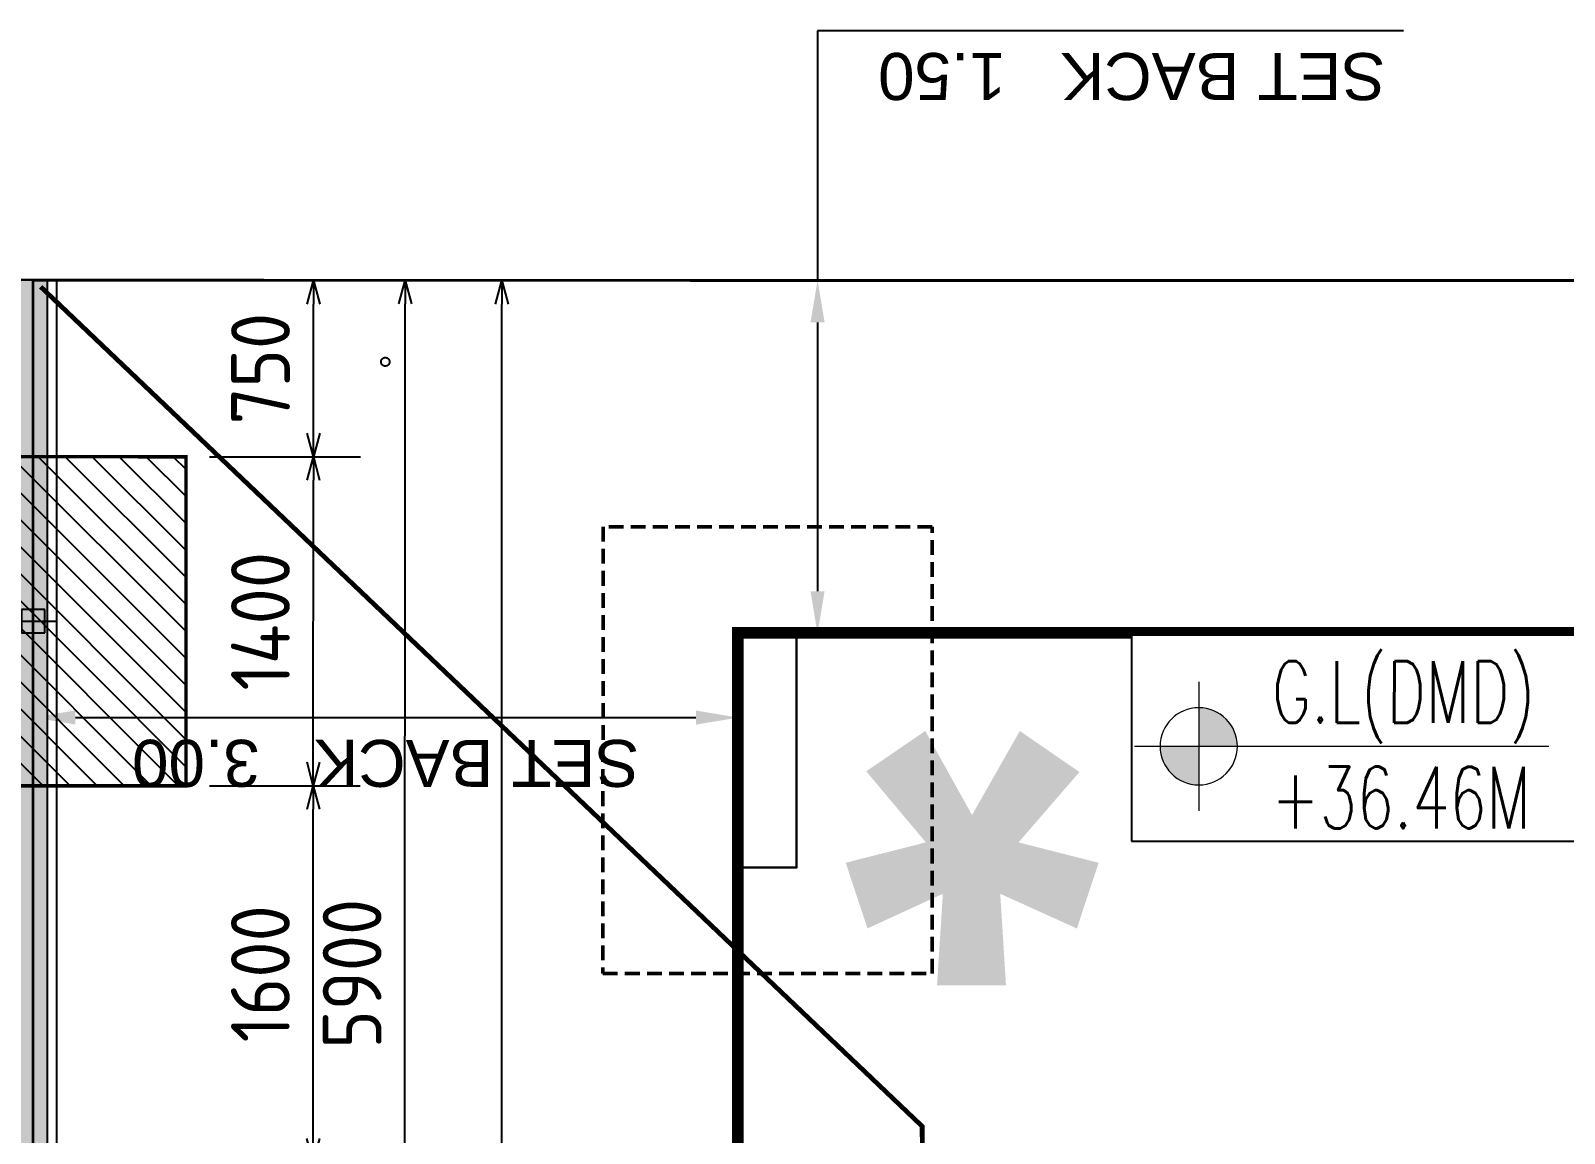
# Model space of a CAD drawing. Header units: centimetres. Extents: x -6122352 to 6876996, y -1694241 to 2592194.
# Drawn here: x 176629 to 183154, y -21810 to -17119 of the extents above; entities that cross this region are included whole.
import ezdxf
from ezdxf.xclip import XClip

# ---------------------------------------------------------------- set-up
doc = ezdxf.new("R2010")
doc.units = ezdxf.units.CM
doc.header["$MEASUREMENT"] = 0
doc.header["$XCLIPFRAME"] = 2
doc.header["$PDMODE"] = 66
doc.header["$PDSIZE"] = 100
for name, pattern in [('CENTER', [2, 1.25, -0.25, 0.25, -0.25]), ('DASHED2', [0.375, 0.25, -0.125]), ('XR-AR-END-SETTING OUT PLAN$0$23261-XR-AR-SI-GF$0$HIDDEN', [0.375, 0.25, -0.125])]:
    doc.linetypes.add(name, pattern=pattern)
doc.layers.get('Defpoints').update_dxf_attribs({"color": 255, "linetype": 'CENTER'})
for name, color, linetype in [('00-MI-DIM', 7, 'Continuous'), ('23585-XR-AR-BOUNDARY WALLS AND SETBACKS$0$setback', 7, 'XR-AR-END-SETTING OUT PLAN$0$23261-XR-AR-SI-GF$0$HIDDEN'), ('@MI-FOOTINGS', 7, 'Continuous'), ('@MI-MEP', 7, 'Continuous'), ('@MI-REF LAYER', 7, 'Continuous'), ('@MI-TYPE-02', 6, 'Continuous'), ('B_TH_4', 7, 'Continuous'), ('S-DIMENSION', 251, 'Continuous'), ('XREF1$0$S-LEVELS', 2, 'Continuous'), ('XREF1$0$TYPICAL NEW PROFILE', 3, 'Continuous')]:
    doc.layers.add(name, color=color, linetype=linetype)
doc.layers.add('08-Compound Wall-2', color=6, linetype='Continuous', lineweight=25, true_color=0xff00ff)
doc.layers.add('23585-XR-AR-DAMAC PLOT LIMITS$0$1-End units', color=7, linetype='Continuous', lineweight=5, true_color=0xf8991e)
for name, color, linetype, lineweight in [('@ Foundations', 4, 'DASHED2', 50), ('A-ANNO-TEXT', 3, 'Continuous', 25), ('XR-AR-END-SETTING OUT PLAN$0$23585-XR-AR-END-GROUND FLOOR$0$S-COLS', 51, 'Continuous', 40), ('XR-AR-END-SETTING OUT PLAN$0$23585-XR-AR-END-GROUND FLOOR$0$S-COLS-PATT', 8, 'Continuous', 5), ('XREF1$0$36-TAGLVL', 23, 'Continuous', 9)]:
    doc.layers.add(name, color=color, linetype=linetype, lineweight=lineweight)
doc.styles.add('Arial', font='arialbd.ttf')
doc.styles.add('Schueco-BEMSTIL', font='isocpeur.ttf', dxfattribs={"width": 0.9})
doc.styles.get("Standard").update_dxf_attribs({"font": 'arial.ttf'})
doc.styles.add('XREF1$0$DLT_TEXT', font='romans.shx', dxfattribs={"width": 0.7})
doc.dimstyles.new('MI- JWC-TXT-2.5 MM', dxfattribs={"dimscale": 1.5, "dimtxt": 2.5, "dimasz": 1, "dimexe": 2, "dimexo": 1, "dimgap": 1, "dimtad": 1, "dimdec": 0, "dimdsep": 46, "dimtxsty": 'Schueco-BEMSTIL', "dimblk": 'OPEN30', "dimcen": 0, "dimdle": 2, "dimclrd": 140, "dimclre": 8, "dimclrt": 40, "dimadec": 0, "dimazin": 2, "dimtfac": 1, "dimtdec": 0, "dimtix": 1, "dimtmove": 2, "dimatfit": 3, "dimldrblk": 'OPEN', "dimfxl": 2, "dimlwd": -1, "dimlwe": -1, "dimarcsym": 0})
doc.dimstyles.get("Standard").update_dxf_attribs({"dimtxt": 5, "dimasz": 0.5, "dimexe": 0.18, "dimexo": 0.0625, "dimgap": 0.09, "dimtad": 0, "dimtih": 1, "dimtoh": 1, "dimdec": 0, "dimzin": 0, "dimdsep": 46, "dimtxsty": 'Standard', "dimcen": 0.09, "dimadec": 0, "dimazin": 0, "dimtfac": 1, "dimtdec": 0, "dimtofl": 0, "dimtmove": 0, "dimatfit": 3, "dimfxl": 1, "dimtolj": 1, "dimtzin": 0, "dimarcsym": 0})

# ---------------------------------------------------------------- blocks, each defined once
blk = doc.blocks.new('23585-XR-AR-BOUNDARY WALLS AND SETBACKS')
at = {"layer": '08-Compound Wall-2'}
for points in [[(496524.4839487155, 2769014.901745555), (496542.1054375808, 2768998.755668251), (496548.2195713391, 2769005.428258009), (496552.2729700578, 2769009.85205661), (496556.3263700599, 2769014.27585661), (496560.3799717189, 2769018.699658422), (496564.4333700582, 2769023.123456611), (496570.5472150205, 2769029.796126824), (496552.9259339739, 2769045.942378681)], [(496524.4839747483, 2769014.901721701), (496524.4166999987, 2769014.828299998), (496524.3488619988, 2769014.754261385)]]:
    blk.add_lwpolyline(points, dxfattribs=at)
at = {"layer": '23585-XR-AR-BOUNDARY WALLS AND SETBACKS$0$setback', "ltscale": 40, "const_width": 0.05}
blk.add_lwpolyline([(496566.5175064926, 2769029.690835418), (496552.1402773515, 2769042.864586073), (496547.9178448582, 2769038.256346177), (496543.8642242033, 2769033.832523635), (496539.8108491079, 2769029.408750815), (496535.7574491076, 2769024.984950815), (496531.7040491079, 2769020.561150815), (496527.549074058, 2769016.02653201), (496541.9264526076, 2769002.852942238), (496546.0814402089, 2769007.387440306), (496550.1348017803, 2769011.811198366), (496554.1882017829, 2769016.234998366), (496558.2418515895, 2769020.658852724), (496562.2952017803, 2769025.082598366), (496566.5175064926, 2769029.690835418)], dxfattribs=at)
blk = doc.blocks.new('A$C9d9485f6')
at = {"layer": 'A-ANNO-TEXT', "rotation": 312.4881850805905}
blk.add_blockref('23585-XR-AR-BOUNDARY WALLS AND SETBACKS', (-2377088.534775567, -1504219.252137818), dxfattribs=at)
blk = doc.blocks.new('23585-XR-AR-DAMAC PLOT LIMITS')
at = {"layer": '23585-XR-AR-DAMAC PLOT LIMITS$0$1-End units', "color": 251, "true_color": 0x636466}
for points in [[(496542.1118999999, 2768998.614700001), (496524.4166999999, 2769014.828299999), (496530.5981000001, 2769021.5745), (496548.2933, 2769005.3607)], [(496535.9303000001, 2768991.8683), (496518.2352999998, 2769008.081900001), (496524.4166999999, 2769014.828299999), (496542.1118999999, 2768998.614700001)]]:
    blk.add_lwpolyline(points, close=True, dxfattribs=at)
blk = doc.blocks.new('A$Cf093b529')
at = {"layer": 'A-ANNO-TEXT'}
blk.add_blockref('23585-XR-AR-DAMAC PLOT LIMITS', (-495391.9901121984, -2768603.441896566), dxfattribs=at)
blk = doc.blocks.new('XR-AR-END-SETTING OUT PLAN$0$23585-XR-AR-END-GROUND FLOOR$0$A$C75a8815d')
at = {"layer": 'XR-AR-END-SETTING OUT PLAN$0$23585-XR-AR-END-GROUND FLOOR$0$S-COLS', "color": 252, "lineweight": 30}
blk.add_lwpolyline([(-0.02838230133056641, -3999.998283624649), (-0.0283818244934082, -2999.99828338623), (249.9716181755066, -2999.998282670975), (249.9716184139252, -3999.998283147812)], close=True, dxfattribs=at)
blk = doc.blocks.new('XR-AR-END-SETTING OUT PLAN')
at = {"layer": 'XR-AR-END-SETTING OUT PLAN$0$23585-XR-AR-END-GROUND FLOOR$0$S-COLS-PATT', "color": 8}
blk.add_blockref('XR-AR-END-SETTING OUT PLAN$0$23585-XR-AR-END-GROUND FLOOR$0$A$C75a8815d', (3000.129344239831, 5499.998310089111), dxfattribs=at)
blk = doc.blocks.new('END UNIT')
at = {"xscale": 0.001, "yscale": 0.001, "zscale": 0.001}
blk.add_blockref('XR-AR-END-SETTING OUT PLAN', (-9.150201729830158, 0), dxfattribs=at)
blk = doc.blocks.new('TH_4')
at = {"xscale": -1}
blk.add_blockref('END UNIT', (495826.3053798428, 2769130.514097063), dxfattribs=at)
at = {"insert": (495831.45537848, 2769133.514097056), "char_height": 2, "attachment_point": 2, "style": 'Arial'}
blk.add_mtext('\\pxqc;*', dxfattribs=at)
blk = doc.blocks.new('A$C780da55d')
at = {"layer": 'S-DIMENSION'}
blk.add_circle((39.30158065707656, -0.001709586009383202), 0.01815226144074724, dxfattribs=at)
at = {"layer": 'B_TH_4', "xscale": 1.000039159572381, "yscale": 1.000039159572381, "zscale": 1.000039159572381}
blk.add_blockref('TH_4', (-495814.0704651335, -2769239.302089663), dxfattribs=at)
blk = doc.blocks.new('23585-XR-AR-MALDIVE-2$0$TH_4')
blk.add_blockref('A$C780da55d', (495794.655359471, 2769130.864096801))
at = {"layer": '@ Foundations', "linetype": 'DASHED2', "ltscale": 0.25}
blk.add_lwpolyline([(495831.6304292943, 2769131.564569024), (495833.0304292943, 2769131.564569024), (495833.0304292943, 2769133.464569025), (495831.6304292943, 2769133.464569025)], close=True, dxfattribs=at)
blk = doc.blocks.new('A$C13dde150')
at = {"color": 1, "true_color": 0xeb0000, "const_width": 0.009999999999999998}
blk.add_lwpolyline([(33.15021809656173, 0.0001124746631830931), (27.15021326486021, 7.498334161937237e-05), (21.15020843036473, 3.749155439436436e-05), (15.15020359819755, 2.328306436538696e-10), (9.150063649751246, 0.0001099668443202972), (0.0001499662175774574, 9.116600267589092e-05), (4.656612873077393e-10, 24.00011049862951), (9.150061142165214, 24.0002644143533), (15.15006597619504, 24.00030190637335), (21.15020592324436, 24.00019193836488), (27.15021075727418, 24.0002294301521), (33.15021558944136, 24.00026692147367), (42.29998181248084, 24.00015060743317), (42.3001317800954, 0.000131275737658143)], close=True, dxfattribs=at)
blk = doc.blocks.new('A$C92c70a84')
at = {"color": 1, "true_color": 0xeb0000, "const_width": 0.01}
blk.add_lwpolyline([(-1.174661193974316, -22.08967597829178), (-7.174665930680931, -22.08860107138753), (-13.17467066785321, -22.08752616611309), (-19.17467540409416, -22.08645125944167), (-25.17466774489731, -22.08509378228337), (-34.32472875714302, -22.08355128043331), (-34.32042913325131, 1.916467667557299), (-25.17023303266615, 1.91477768169716), (-19.17022829456255, 1.913702775724232), (-13.17022355878726, 1.912627869052812), (-7.170366306323558, 1.91141787590459), (-1.170226481277496, 1.910195486154407), (7.981812528334558, 1.908566202502698), (7.977942958008498, -22.09133005468175)], close=True, dxfattribs=at)
blk = doc.blocks.new('XREF1$0$LVL  ATTR')
at = {"color": 7}
blk.add_wipeout([(-0.33727806633866564, 0.38352486299273547), (1.8973092599409713, 0.38352486299273547), (1.8973092599409713, -0.45047952129880775), (-0.33727806633866564, -0.4504795212988073)], dxfattribs=at)
at = {"layer": 'XREF1$0$36-TAGLVL', "extrusion": (-4.888139810645865e-07, 1.406522031717416e-17, 0.9999999999998805)}
h = blk.add_hatch(color=252, dxfattribs=at)
h.paths.add_polyline_path([(-0.06536514837319736, 0.1562500046566129, 0.4142135623730951), (-0.2216151483731973, 4.656612873077392e-09), (-0.06536514837319736, 4.656612873077392e-09)])
h.paths.add_polyline_path([(0.09088485162680264, 4.656612873077392e-09), (-0.06536514837319736, 4.656612873077392e-09), (-0.06536514837319736, -0.1562499953433871, 0.4142135623730951)])
at = {"layer": 'XREF1$0$36-TAGLVL', "extrusion": (-4.888139810645865e-07, 1.406522031717408e-17, 0.9999999999998805)}
for p, q in [((-0.06536515014719235, -0.2604166821887048), (-0.06536515014719235, 0.2604166511446238)), ((1.351057254982072, -1.396983861923218e-08, 5.262988010916589e-07), (-0.3253053234689158, -1.396983861923218e-08, -1.018362459642307e-07))]:
    blk.add_line(p, q, dxfattribs=at)
blk.add_circle((-0.06536514830387681, -4.494034574497252e-25, 3.195139836529895e-08), 0.15625, dxfattribs=at)
at = {"layer": 'XREF1$0$S-LEVELS', "color": 1}
blk.add_lwpolyline([(-0.3372780663386656, 0.3835248629927364), (1.897309259940972, 0.3835248629927364), (1.897309259940972, -0.4504795212988069), (-0.3372780663386656, -0.4504795212988069)], close=True, dxfattribs=at)
at = {"layer": 'XREF1$0$TYPICAL NEW PROFILE', "color": 3, "style": 'XREF1$0$DLT_TEXT', "width": 0.7}
for tag, p in [('+0.00M', (0.2413431143818681, 0.067100426539497, -0.0001437184612911057)), ('S.S.L', (0.2413431143818681, -0.3452672204089993, -0.0001437184612911057))]:
    blk.add_attdef(tag, p, '', height=0.2500000000000001, dxfattribs=at)
blk = doc.blocks.new('*D678')
at = {"color": 0, "lineweight": -2, "transparency": 16777216}
for p, q in [((494356.3810889919, 2767860.588433924), (494356.8119424126, 2767860.588433924)), ((494356.6319424126, 2767859.264526099), (494356.6319424126, 2767860.408433924)), ((494356.756891041, 2767859.084526098), (494356.4519424126, 2767859.084526098)), ((494356.6319424126, 2767858.023241304), (494356.6319424126, 2767859.084526098)), ((494354.1393366827, 2767858.023241304), (494356.6319424126, 2767858.023241304))]:
    blk.add_line(p, q, dxfattribs=at)
at = {"color": 0, "transparency": 16777216}
for points in [[(494356.6019424126, 2767860.408433924), (494356.6619424127, 2767860.408433924), (494356.6319424126, 2767860.588433924)], [(494356.6019424126, 2767859.264526099), (494356.6619424127, 2767859.264526099), (494356.6319424126, 2767859.084526098)]]:
    blk.add_solid(points, dxfattribs=at)
at = {"layer": 'Defpoints', "color": 0, "transparency": 16777216}
for p in [(494356.3185889919, 2767860.588433924), (494356.6319424126, 2767860.588433924), (494356.819391041, 2767859.084526098)]:
    blk.add_point(p, dxfattribs=at)
at = {"color": 0, "transparency": 16777216, "insert": (494355.2956395484, 2767858.216651945), "char_height": 0.2, "attachment_point": 5}
blk.add_mtext('\\A1;SET BACK   1.50', dxfattribs=at)
blk = doc.blocks.new('*D680')
at = {"color": 0, "lineweight": -2, "transparency": 16777216}
for p, q in [((494356.9696210331, 2767860.795399182), (494356.9696210331, 2767861.126048561)), ((494359.7895653849, 2767860.946048561), (494357.1496210331, 2767860.946048561)), ((494359.9695653849, 2767860.970044663), (494359.9695653849, 2767860.766048561))]:
    blk.add_line(p, q, dxfattribs=at)
at = {"color": 0, "transparency": 16777216}
for points in [[(494357.1496210331, 2767860.976048561), (494357.1496210331, 2767860.916048561), (494356.9696210331, 2767860.946048561)], [(494359.7895653849, 2767860.976048561), (494359.7895653849, 2767860.916048561), (494359.9695653849, 2767860.946048561)]]:
    blk.add_solid(points, dxfattribs=at)
at = {"layer": 'Defpoints', "color": 0, "transparency": 16777216}
for p in [(494359.9695653849, 2767861.032544663), (494356.9696210331, 2767860.946048561), (494356.9696210331, 2767860.732899182)]:
    blk.add_point(p, dxfattribs=at)
at = {"color": 0, "transparency": 16777216, "insert": (494358.469593209, 2767861.139527415), "char_height": 0.2, "attachment_point": 5}
blk.add_mtext('\\A1;SET BACK   3.00', dxfattribs=at)
blk = doc.blocks.new('*D688')
at = {"color": 0, "lineweight": -2, "transparency": 16777216}
for p, q in [((494320.6675936814, 2767860.646392867), (494320.6675936814, 2767861.1221988)), ((494317.665494432, 2767860.966045753), (494317.665494432, 2767860.7621988)), ((494320.4875936814, 2767860.9421988), (494317.845494432, 2767860.9421988))]:
    blk.add_line(p, q, dxfattribs=at)
at = {"color": 0, "transparency": 16777216}
for points in [[(494317.845494432, 2767860.9721988), (494317.845494432, 2767860.9121988), (494317.665494432, 2767860.9421988)], [(494320.4875936814, 2767860.9721988), (494320.4875936814, 2767860.9121988), (494320.6675936814, 2767860.9421988)]]:
    blk.add_solid(points, dxfattribs=at)
at = {"layer": 'Defpoints', "color": 0, "transparency": 16777216}
for p in [(494317.665494432, 2767861.028545753), (494317.665494432, 2767860.9421988), (494320.6675936814, 2767860.583892867)]:
    blk.add_point(p, dxfattribs=at)
at = {"color": 0, "transparency": 16777216, "insert": (494319.1665440567, 2767861.135677654), "char_height": 0.2, "attachment_point": 5}
blk.add_mtext('\\A1;SET BACK   3.00', dxfattribs=at)
blk = doc.blocks.new('_Open30')
at = {"color": 0, "linetype": 'ByBlock', "lineweight": -2}
for p, q in [((-1, 0.26794919), (0, 0)), ((0, 0), (-1, -0.26794919)), ((0, 0), (-1, 0))]:
    blk.add_line(p, q, dxfattribs=at)
blk = doc.blocks.new('*D971')
at = {"layer": '00-MI-DIM', "color": 8, "transparency": 16777216}
for p, q in [((436955.3637810465, -149270.2052058329), (438578.6964190672, -149270.4960622052)), ((436954.017044558, -155170.261054281), (438577.6392920095, -155170.5519625432))]:
    blk.add_line(p, q, dxfattribs=at)
at = {"layer": '00-MI-DIM', "color": 140, "transparency": 16777216}
blk.add_line((438377.6572124575, -155070.516129673), (438378.6785050397, -149370.4602261246), dxfattribs=at)
at = {"layer": 'Defpoints', "color": 0, "transparency": 16777216}
for p in [(436855.3637826517, -149270.1872885952), (438378.6964222774, -149270.4602277298), (436854.0170461631, -155170.2431370433)]:
    blk.add_point(p, dxfattribs=at)
at = {"layer": '00-MI-DIM', "color": 140, "transparency": 16777216, "xscale": 100, "yscale": 100, "zscale": 100}
for p, rotation in [((438378.6964222774, -149270.4602277298), 89.98973417893167), ((438377.6392952198, -155170.5161280678), 269.9897341789317)]:
    blk.add_blockref('_Open30', p, dxfattribs=dict(at, rotation=rotation))
at = {"layer": '00-MI-DIM', "color": 40, "transparency": 16777216, "insert": (438153.1678623602, -152220.4478641353), "char_height": 250, "attachment_point": 5, "rotation": 89.98973417893166, "style": 'Schueco-BEMSTIL'}
blk.add_mtext('5900', dxfattribs=at)
blk = doc.blocks.new('_Open')
at = {"color": 0, "linetype": 'ByBlock', "lineweight": -2}
for p, q in [((-1, 0.1666666666666667), (0, 0)), ((-1, -0.1666666666666667), (0, 0)), ((0, 0), (-1, 0))]:
    blk.add_line(p, q, dxfattribs=at)
blk = doc.blocks.new('*D972')
at = {"layer": '00-MI-DIM', "color": 8, "transparency": 16777216}
for p, q in [((436895.3779130885, -149271.1944580374), (438990.7380413861, -149271.5698886985)), ((436886.5042159107, -197271.618946779), (438982.1376910816, -197271.9944264163))]:
    blk.add_line(p, q, dxfattribs=at)
at = {"layer": '00-MI-DIM', "color": 140, "transparency": 16777216}
blk.add_line((438782.1556115296, -197171.958593546), (438790.7201273586, -149371.534052618), dxfattribs=at)
at = {"layer": 'Defpoints', "color": 0, "transparency": 16777216}
for p in [(436795.3779146937, -149271.1765407997), (438790.7380445963, -149271.5340542231), (436786.5042175158, -197271.6010295413)]:
    blk.add_point(p, dxfattribs=at)
at = {"layer": '00-MI-DIM', "color": 140, "transparency": 16777216, "xscale": 100, "yscale": 100, "zscale": 100}
for p, rotation in [((438790.7380445963, -149271.5340542231), 89.98973417893167), ((438782.1376942919, -197271.9585919409), 269.9897341789317)]:
    blk.add_blockref('_Open30', p, dxfattribs=dict(at, rotation=rotation))
at = {"layer": '00-MI-DIM', "color": 40, "transparency": 16777216, "insert": (438561.4378730557, -173271.7060092971), "char_height": 250, "attachment_point": 5, "rotation": 89.98973417893166, "style": 'Schueco-BEMSTIL'}
blk.add_mtext('48000', dxfattribs=at)
blk = doc.blocks.new('T2-FOOTING PLAN')
at = {"layer": '@MI-FOOTINGS', "transparency": 33554679}
h = blk.add_hatch(dxfattribs=at)
h.set_pattern_fill('ANSI31', color=8, scale=650)
h.set_pattern_definition([(45, (0, 0), (-57.45242597140699, 57.45242597140699), [])])
h.paths.add_polyline_path([(-700, 650), (700, 650), (700, -650), (-700, -650)])
at = {"layer": '@MI-FOOTINGS', "color": 160, "true_color": 0x3340f0, "const_width": 15}
blk.add_lwpolyline([(-700, 650), (700, 650), (700, -650), (-700, -650)], close=True, dxfattribs=at)
at = {"layer": '@MI-FOOTINGS', "color": 30}
blk.add_point((0, 0), dxfattribs=at)
blk = doc.blocks.new('*D984')
at = {"layer": '00-MI-DIM', "color": 8, "transparency": 16777216}
for p, q in [((437546.4376660485, -151420.8391291703), (438188.1521362107, -151420.9541066792)), ((437546.1494744302, -153020.8391499907), (438187.865460399, -153020.9541277712))]:
    blk.add_line(p, q, dxfattribs=at)
at = {"layer": '00-MI-DIM', "color": 140, "transparency": 16777216}
blk.add_line((437987.8833808469, -152920.9182949009), (437988.1342221833, -151520.9182705986), dxfattribs=at)
at = {"layer": 'Defpoints', "color": 0, "transparency": 16777216}
for p in [(437446.4376676537, -151420.8212119326), (437988.152139421, -151420.9182722037), (437446.1494760353, -153020.821232753)]:
    blk.add_point(p, dxfattribs=at)
at = {"layer": '00-MI-DIM', "color": 140, "transparency": 16777216, "xscale": 100, "yscale": 100, "zscale": 100}
for p, rotation in [((437988.152139421, -151420.9182722037), 89.98973417893167), ((437987.8654636092, -153020.9182932958), 269.9897341789317)]:
    blk.add_blockref('_Open30', p, dxfattribs=dict(at, rotation=rotation))
at = {"layer": '00-MI-DIM', "color": 40, "transparency": 16777216, "insert": (437763.0088051267, -152220.8779689649), "char_height": 250, "attachment_point": 5, "rotation": 89.98973417893166, "style": 'Schueco-BEMSTIL'}
blk.add_mtext('1600', dxfattribs=at)
blk = doc.blocks.new('*D985')
at = {"layer": '00-MI-DIM', "color": 8, "transparency": 16777216}
for p, q in [((437546.6885073961, -150020.8391516421), (438188.4029775582, -150020.954129151)), ((437546.4376660485, -151420.8391291702), (438188.1521362303, -151420.9541066791))]:
    blk.add_line(p, q, dxfattribs=at)
at = {"layer": '00-MI-DIM', "color": 140, "transparency": 16777216}
blk.add_line((437988.1700566782, -151320.9182738088), (437988.3850635308, -150120.9182930704), dxfattribs=at)
at = {"layer": 'Defpoints', "color": 0, "transparency": 16777216}
for p in [(437446.6885090013, -150020.8212344044), (437988.4029807685, -150020.9182946755), (437446.4376676536, -151420.8212119325)]:
    blk.add_point(p, dxfattribs=at)
at = {"layer": '00-MI-DIM', "color": 140, "transparency": 16777216, "xscale": 100, "yscale": 100, "zscale": 100}
for p, rotation in [((437988.4029807685, -150020.9182946755), 89.98973417893167), ((437988.1521394405, -151420.9182722037), 269.9897341789317)]:
    blk.add_blockref('_Open30', p, dxfattribs=dict(at, rotation=rotation))
at = {"layer": '00-MI-DIM', "color": 40, "transparency": 16777216, "insert": (437763.2775637161, -150720.8779696547), "char_height": 250, "attachment_point": 5, "rotation": 89.98973417893166, "style": 'Schueco-BEMSTIL'}
blk.add_mtext('1400', dxfattribs=at)
blk = doc.blocks.new('*D986')
at = {"layer": '00-MI-DIM', "color": 8, "transparency": 16777216}
for p, q in [((436955.3636018742, -149271.2052058169), (438188.5372722794, -149271.4261564783)), ((437546.6885073961, -150020.8391516421), (438188.4029775687, -150020.954129151))]:
    blk.add_line(p, q, dxfattribs=at)
at = {"layer": '00-MI-DIM', "color": 140, "transparency": 16777216}
blk.add_line((437988.4208980167, -149920.9182962807), (437988.5193582519, -149371.3903203977), dxfattribs=at)
at = {"layer": 'Defpoints', "color": 0, "transparency": 16777216}
for p in [(436855.3636034793, -149271.1872885792), (437988.5372754897, -149271.3903220029), (437446.6885090013, -150020.8212344044)]:
    blk.add_point(p, dxfattribs=at)
at = {"layer": '00-MI-DIM', "color": 140, "transparency": 16777216, "xscale": 100, "yscale": 100, "zscale": 100}
for p, rotation in [((437988.5372754897, -149271.3903220029), 89.98973417893167), ((437988.4029807789, -150020.9182946756), 269.9897341789317)]:
    blk.add_blockref('_Open30', p, dxfattribs=dict(at, rotation=rotation))
at = {"layer": '00-MI-DIM', "color": 40, "transparency": 16777216, "insert": (437763.4701317459, -149646.1139945544), "char_height": 250, "attachment_point": 5, "rotation": 89.98973417893166, "style": 'Schueco-BEMSTIL'}
blk.add_mtext('750', dxfattribs=at)
blk = doc.blocks.new('A$Cf127e03c')
at = {"color": 1, "true_color": 0xeb0000, "const_width": 0.01}
blk.add_lwpolyline([(33.1502180963289, 1.061272465158254), (27.15021326416172, 1.06123497383669), (21.15020842989907, 1.061197482049465), (15.15020359773189, 1.061159990727901), (9.150063649518415, 1.061269957572222), (0.0001499659847468138, 1.061251156497747), (0, 25.06127048935741), (9.150061142165214, 25.06142440484837), (15.15006597596221, 25.06146189710125), (21.15020592254587, 25.06135192885995), (27.15021075680852, 25.06138942064717), (33.15021558920853, 25.06142691196874), (42.29998181224801, 25.06131059816107), (42.30013177986257, 1.061291266232729)], close=True, dxfattribs=at)
dim = blk.add_linear_dim(base=(39.30017525557196, 2.922807256691158), p1=(42.30011960741831, 3.009303358849138), p2=(39.30017525557196, 2.709657877217978), text='SET BACK   <>', dimstyle='Standard', override={"dimtxt": 0.2, "dimtad": 1, "dimtih": 0, "dimdec": 2})
dim.commit()
dim.dimension.update_dxf_attribs({"geometry": '*D680', "text_midpoint": (40.80014743149513, 3.116286110598594), "insert": (-494317.6694457775, -2767858.023241304)})
dim = blk.add_linear_dim(base=(38.96249663515482, 2.565192619804293), p1=(39.14994526328519, 1.061284793075174), p2=(38.64914321422111, 2.56519261887297), angle=90, text='SET BACK   <>', dimstyle='Standard', override={"dimtxt": 0.2, "dimtad": 1, "dimtih": 0, "dimdec": 2, "dimtmove": 1})
dim.commit()
dim.dimension.update_dxf_attribs({"geometry": '*D678', "text_midpoint": (38.79164717835374, -4.656612873077393e-10), "dimtype": 128, "insert": (-494317.6694457775, -2767858.023241304)})
blk = doc.blocks.new('A$C2c283219')
at = {"color": 1, "true_color": 0xeb0000, "const_width": 0.01}
blk.add_lwpolyline([(33.15006756340154, 1.309203065466136), (27.15006282634567, 1.310277972370386), (21.15005808934802, 1.311352877877653), (15.15005335281603, 1.312427784316242), (9.150061011896469, 1.31378526147455), (0, 1.315327763557434), (0.004299624240957201, 25.31534671131521), (9.154495724418666, 25.31365672545508), (15.15450046240585, 25.31258181948215), (21.15450519847218, 25.31150691304356), (27.15436245064484, 25.31029691966251), (33.15450227545807, 25.30907452991232), (42.30654128524475, 25.30744524626061), (42.30267171526793, 1.307548989076167)], close=True, dxfattribs=at)
dim = blk.add_linear_dim(base=(0.0003482787869870663, 3.173033717554063), p1=(3.002447528182529, 2.814727784600109), p2=(0.0003482787869870663, 3.259380670264363), text='SET BACK   <>', dimstyle='Standard', override={"dimtxt": 0.2, "dimtad": 1, "dimtih": 0, "dimdec": 2})
dim.commit()
dim.dimension.update_dxf_attribs({"geometry": '*D688', "text_midpoint": (1.501397903484758, 3.366512571461499), "insert": (-494317.6651461532, -2767857.769165082)})
blk = doc.blocks.new('T2-PARTITION WALL')
at = {"layer": '@MI-TYPE-02'}
h = blk.add_hatch(color=256, dxfattribs=at)
h.dxf.hatch_style = 1
h.paths.add_polyline_path([(-71.02508106571622, -42098.55009387963), (-68.87369340774603, -48000.4032188518), (51.12629905209178, -48000.44575863145), (48.97491139412159, -42098.59263365931)])
h.paths.add_polyline_path([(-68.89454710215796, -36088.55047151487), (-71.02153608424123, -42088.55009450795), (48.97845637565479, -42088.5926342876), (51.10544535767986, -36088.59301129446)])
h.paths.add_polyline_path([(-66.7640131386579, -30078.55084915002), (-68.89100212074118, -36078.55047214316), (51.10899033915484, -36078.59301192281), (53.23597932123812, -30078.59338892964)])
h.paths.add_polyline_path([(-64.63347917504143, -24068.55122678523), (-66.7604681570665, -30068.55084977832), (53.23952430277131, -30068.59338955799), (55.36651328485459, -24068.59376656482)])
h.paths.add_polyline_path([(-64.59134481713409, -23929.04480615037), (-63.51631047029514, -17929.04490245861), (56.48368760355515, -17929.06640314552), (55.40865325671621, -23929.06630683731)])
h.paths.add_polyline_path([(-63.51451874629129, -17919.04490261909), (-62.43948439945234, -11919.04499892736), (57.56051367439795, -11919.0664996143), (56.48547932755901, -17919.06640330606)])
h.paths.add_polyline_path([(-62.43769267533207, -11909.04499908781), (-61.36265832849313, -5909.045095396083), (58.63733974535717, -5909.066596083023), (57.56230539846001, -11909.06649977478)])
h.paths.add_polyline_path([(-61.36086660448927, -5899.04509555659), (-60.01430928823538, 0.01075290745939128), (59.98568878561491, -0.01074777948088013), (58.63913146936102, -5899.066596243531)])
at = {"layer": '@MI-TYPE-02', "const_width": 2.5}
blk.add_lwpolyline([(-61.36086660448927, -5899.04509555659), (-60.01430928823538, 0.01075290745939128), (59.98568878561491, -0.01074777948088013), (58.63913146936102, -5899.066596243531)], close=True, dxfattribs=at)
at = {"layer": '@MI-FOOTINGS', "rotation": 89.98973417812736}
blk.add_blockref('T2-FOOTING PLAN', (1.185184067115188, -1449.528220314503), dxfattribs=at)
at = {"layer": '00-MI-DIM'}
for base, p1, p2, picture, middle in [((1995.360129902663, -0.3575134233979043), (-8.87369717785623, -48000.42448874158), (0, 0), '*D972', (1766.059958362021, -24000.52946849744)), ((1193.159360795953, -0.2137812031796784), (651.3105943075498, -749.6446936046996), (59.98568878567312, -0.0107477794517763), '*D986', (968.0922170521808, -374.9374537546828)), ((1193.025066074789, -749.7417538758273), (651.0597529599232, -2149.644671132784), (651.3105943075403, -749.6446936046668), '*D985', (967.8996490223705, -1449.701428855038)), ((1192.77422472727, -2149.741731404043), (650.7715613415654, -3749.644691953297), (651.0597529599632, -2149.644671132854), '*D984', (967.6308904329504, -2949.70142816523))]:
    dim = blk.add_linear_dim(base=base, p1=p1, p2=p2, angle=89.98973417893167, dimstyle='MI- JWC-TXT-2.5 MM', dxfattribs=at)
    dim.commit()
    dim.dimension.update_dxf_attribs({"geometry": picture, "text_midpoint": middle, "insert": (-436795.3779146937, 149271.1765407997)})
dim = blk.add_linear_dim(base=(1583.318507583695, 0.7163130699482281), p1=(58.63913146941923, -5899.066596243531), p2=(59.98586795799201, 0.9892522045120131), angle=89.98973417893167, dimstyle='MI- JWC-TXT-2.5 MM', dxfattribs=at)
dim.commit()
dim.dimension.update_dxf_attribs({"geometry": '*D971', "text_midpoint": (1582.78994405485, -2949.311637120467), "dimtype": 128, "insert": (-436795.3779146937, 149271.1765407997)})

msp = doc.modelspace()

# ---------------------------------------------------------------- block references
at = {"layer": '@MI-MEP', "color": 10, "xscale": 1000, "yscale": 1000, "zscale": 1000, "rotation": 180.0021399605882}
msp.add_blockref('A$C92c70a84', (142314.976902634, -40264.27750333773), dxfattribs=at)
at = {"layer": '@MI-REF LAYER', "xscale": 1000, "yscale": 1000, "zscale": 1000}
msp.add_blockref('A$C9d9485f6', (-23958.95045533385, 48155.57226163784), dxfattribs=at)
at = {"layer": '@MI-REF LAYER', "xscale": 1000, "yscale": 1000, "zscale": 1000, "rotation": 312.4882903633292}
msp.add_blockref('A$Cf093b529', (-891608.7329339073, 539022.7201118186), dxfattribs=at)
at = {"layer": '@MI-REF LAYER', "color": 10, "xscale": 1000, "yscale": 1000, "zscale": 1000, "rotation": 180.0007948483618}
msp.add_blockref('A$C2c283219', (176639.8019890648, -16864.11661949182), dxfattribs=at)

# ---------------------------------------------------------------- next in the draw order: block references
at = {"layer": '@MI-REF LAYER'}
ref = msp.add_blockref('23585-XR-AR-MALDIVE-2$0$TH_4', (496504862.4498472, 2769024055.547623), dxfattribs=dict(at, xscale=999.9999999999998, yscale=999.9999999999998, zscale=999.9999999999998, rotation=179.9898040398786))
XClip(ref).set_block_clipping_path([(495835.395434496, 2769130.514280566), (495835.3952705087, 2769154.444298339), (495826.305498607, 2769154.4144163365), (495820.30549567053, 2769154.414378845), (495814.30549083604, 2769154.414341355), (495808.30534843216, 2769154.4144513216), (495802.3053460559, 2769154.4144138293), (495793.2152887052, 2769154.454261816), (495793.2154342416, 2769130.515507221)])

# ---------------------------------------------------------------- next in the draw order: linework, layer by layer
at = {"layer": '@MI-REF LAYER', "color": 1, "const_width": 19.99999999999999}
msp.add_lwpolyline([(176671.6210199242, -18208.26353774067), (180422.2238945057, -21780.40276191744), (180426.9086002806, -26094.00520282132), (180799.9242951091, -26096.69191121185), (180426.9086002806, -26094.00520282132), (180416.5198895635, -38254.92228015448), (176658.9467398333, -42061.95279708062)], dxfattribs=at)

# ---------------------------------------------------------------- next in the draw order: block references
msp.add_blockref('T2-PARTITION WALL', (176638.8947806916, -18181.97375800248))
at = {"layer": '@MI-MEP', "color": 10, "xscale": 1000, "yscale": 1000, "zscale": 1000, "rotation": 179.9915172122519}
msp.add_blockref('A$C13dde150', (218939.0118063711, -18188.10512315259), dxfattribs=at)

# ---------------------------------------------------------------- next in the draw order: block references
at = {"layer": '@MI-REF LAYER', "color": 7}
ref = msp.add_blockref('XREF1$0$LVL  ATTR', (181667.5896477262, -20163.86505621314, 0.1511171693096003), dxfattribs=dict(at, xscale=-1051.480567989675, yscale=1051.480567989676, zscale=1051.480567989675, rotation=179.9901630537804))
ref.add_attrib('S.S.L', 'G.L(DMD)', (181910.6531788738, -20063.73515473446), dxfattribs={"layer": 'XREF1$0$TYPICAL NEW PROFILE', "color": 3, "height": 262.8701419974187, "rotation": 359.9901663468185, "style": 'XREF1$0$DLT_TEXT', "width": 0.7})
ref.add_attrib('+0.00M', '+36.46M', (181908.350530227, -20513.06975744522), dxfattribs={"layer": 'XREF1$0$TYPICAL NEW PROFILE', "color": 3, "height": 262.8701419974187, "rotation": 359.9901663468185, "style": 'XREF1$0$DLT_TEXT', "width": 0.7})

# ---------------------------------------------------------------- next in the draw order: block references
at = {"layer": '@MI-REF LAYER', "color": 10, "xscale": 1000, "yscale": 1000, "zscale": 1000, "rotation": 179.9898040390041}
msp.add_blockref('A$Cf127e03c', (218939.9184708298, -17125.6805346426), dxfattribs=at)

doc.saveas('drawing.dxf')
